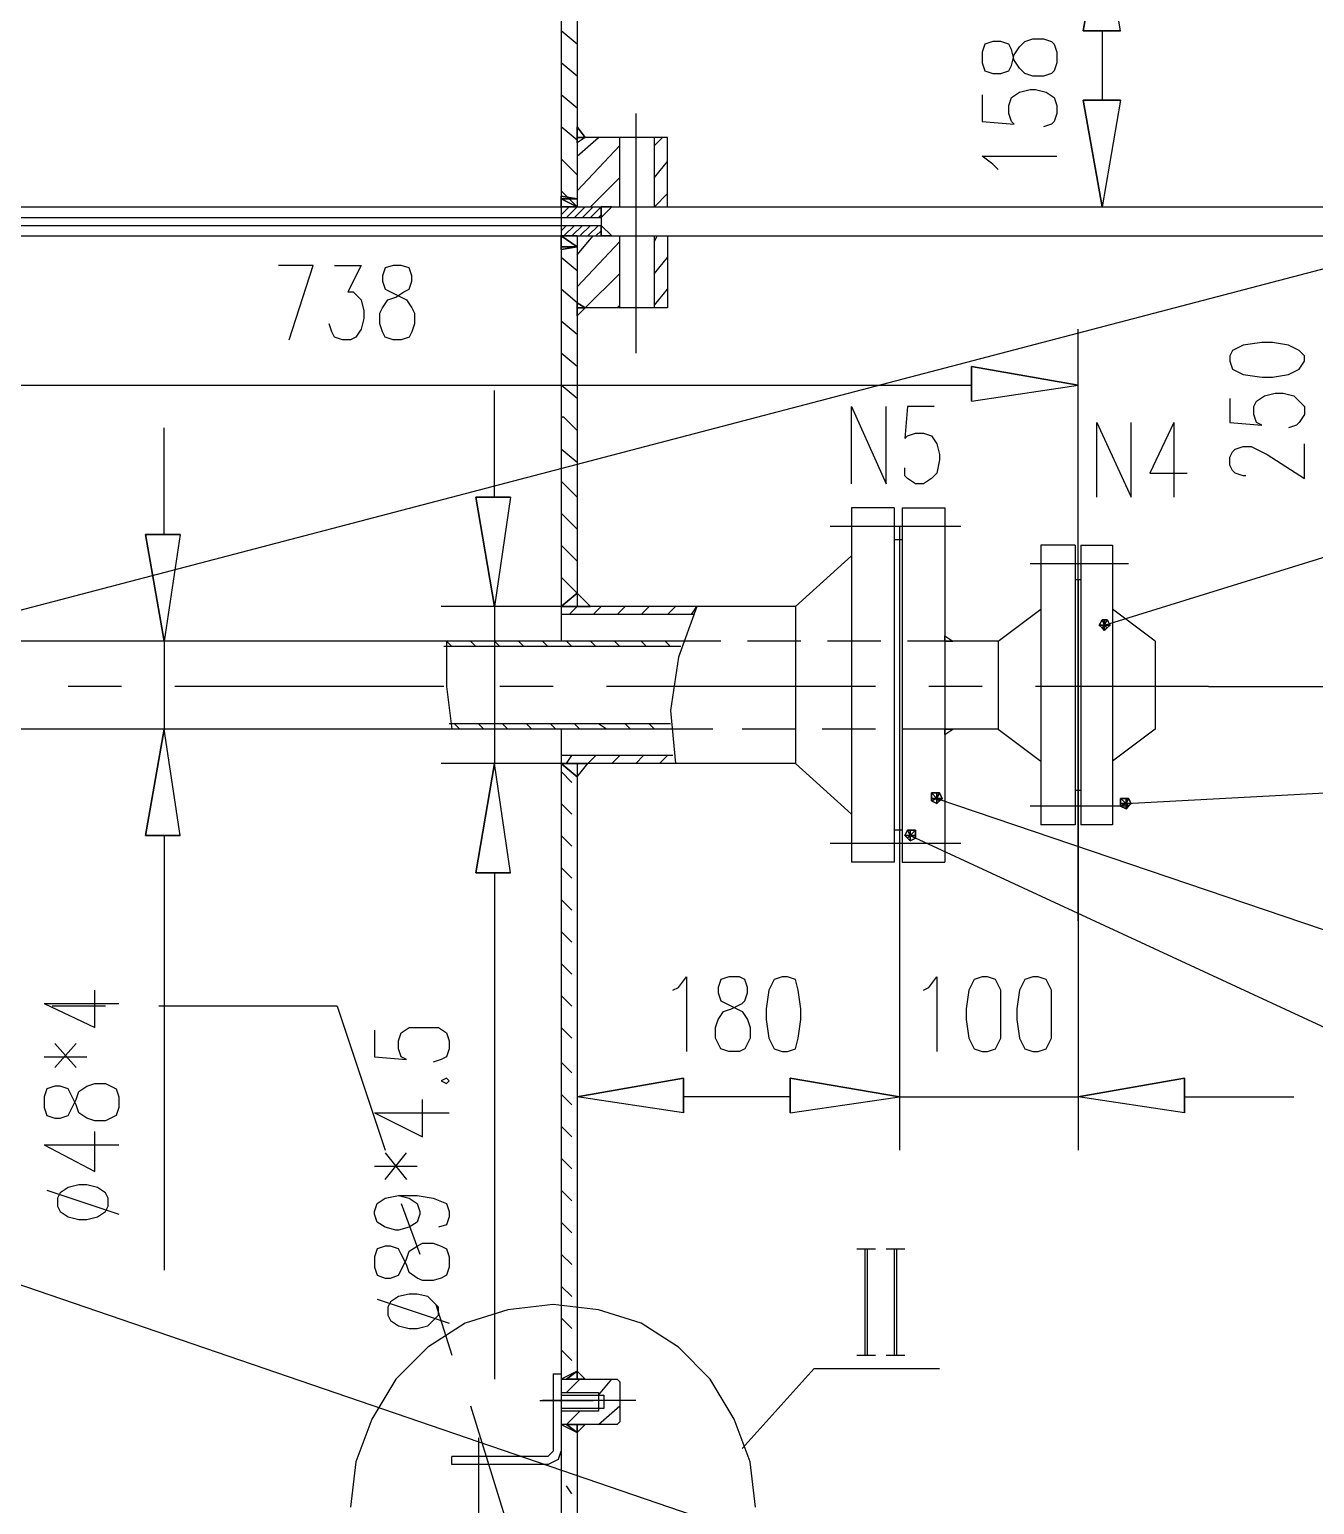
# Model space of a CAD drawing. Extents: x 0.3 to 16.2, y 0.3 to 22.9.
# Drawn here: x 6.045 to 7.653, y 18.29 to 20.135 of the extents above; entities that cross this region are included whole.
import ezdxf

# ---------------------------------------------------------------- set-up
doc = ezdxf.new("R2010")
doc.units = 0
doc.header["$MEASUREMENT"] = 0
doc.linetypes.add('AUSGEZOGEN', pattern=[0])
doc.layers.get('0').update_dxf_attribs({"linetype": 'AUSGEZOGEN'})

msp = doc.modelspace()

# ---------------------------------------------------------------- linework, layer by layer
for points in [[(6.71, 20.3233), (6.71, 19.8767)], [(6.73, 20.3233), (6.73, 19.9133)], [(7.3633, 20.1333), (7.41, 20.1333), (7.3633, 20.1333), (7.41, 20.1333), (7.3867, 20.2667), (7.3633, 20.1333), (7.3867, 20.2667), (7.3633, 20.1333), (7.3633, 20.1333)], [(6.73, 20.1167), (6.71, 20.1333)], [(7.3867, 20.1333), (7.3867, 20.0467)], [(5.7733, 19.34), (5.77, 19.34), (5.77, 19.34), (8.7233, 20.1133), (8.7233, 20.1133), (8.8933, 20.1133)], [(7.2367, 20.0933), (7.24, 20.0833), (7.24, 20.0833), (7.25, 20.08), (7.25, 20.08), (7.26, 20.08), (7.26, 20.08), (7.27, 20.0833), (7.27, 20.0833), (7.2733, 20.09), (7.2733, 20.09), (7.2767, 20.1033), (7.2767, 20.1033), (7.2833, 20.1133), (7.2833, 20.1133), (7.29, 20.12), (7.29, 20.12), (7.3, 20.1233), (7.3, 20.1233), (7.3133, 20.1233), (7.3133, 20.1233), (7.3233, 20.12), (7.3233, 20.12), (7.3267, 20.1167), (7.3267, 20.1167), (7.33, 20.1067), (7.33, 20.1067), (7.33, 20.0933), (7.33, 20.0933), (7.3267, 20.0833), (7.3267, 20.0833), (7.3233, 20.08), (7.3233, 20.08), (7.3133, 20.0767), (7.3133, 20.0767), (7.3, 20.0767), (7.3, 20.0767), (7.29, 20.08), (7.29, 20.08), (7.2833, 20.0867), (7.2833, 20.0867), (7.2767, 20.0967), (7.2767, 20.0967), (7.2733, 20.11), (7.2733, 20.11), (7.27, 20.1167), (7.27, 20.1167), (7.26, 20.12), (7.26, 20.12), (7.25, 20.12), (7.25, 20.12), (7.24, 20.1167), (7.24, 20.1167), (7.2367, 20.1067), (7.2367, 20.1067), (7.2367, 20.0933), (7.2367, 20.0933)], [(6.73, 20.0767), (6.71, 20.0933)], [(7.2367, 20.0533), (7.2367, 20.02), (7.2367, 20.02), (7.2767, 20.0167), (7.2767, 20.0167), (7.2733, 20.02), (7.2733, 20.02), (7.27, 20.03), (7.27, 20.03), (7.27, 20.04), (7.27, 20.04), (7.2733, 20.05), (7.2733, 20.05), (7.2833, 20.0567), (7.2833, 20.0567), (7.2967, 20.06), (7.2967, 20.06), (7.3033, 20.06), (7.3033, 20.06), (7.3167, 20.0567), (7.3167, 20.0567), (7.3267, 20.05), (7.3267, 20.05), (7.33, 20.04), (7.33, 20.04), (7.33, 20.03), (7.33, 20.03), (7.3267, 20.02), (7.3267, 20.02), (7.3233, 20.0167), (7.3233, 20.0167), (7.3133, 20.0133)], [(6.73, 20.0367), (6.71, 20.0533)], [(7.3633, 20.0467), (7.41, 20.0467), (7.3633, 20.0467), (7.41, 20.0467), (7.3867, 19.9133), (7.3633, 20.0467), (7.3867, 19.9133), (7.3633, 20.0467), (7.3633, 20.0467)], [(6.8033, 20.03), (6.8033, 19.73)], [(6.73, 19.9967), (6.71, 20.0133)], [(6.73, 20.0133), (6.73, 20), (6.73, 20.0133), (6.73, 20), (6.74, 20), (6.73, 20.0133), (6.74, 20), (6.73, 20.0133), (6.73, 20.0133)], [(6.73, 20.0133), (6.74, 20), (6.74, 20), (6.73, 19.9933)], [(6.8433, 19.9133), (6.8433, 20), (6.8433, 20), (6.73, 20)], [(6.73, 20), (6.74, 20), (6.73, 20), (6.74, 20), (6.73, 20), (6.73, 20)], [(6.73, 20), (6.74, 20), (6.73, 20), (6.74, 20), (6.73, 20), (6.73, 20)], [(6.73, 20), (6.74, 20), (6.73, 20), (6.74, 20), (6.73, 19.9933), (6.73, 20), (6.73, 19.9933), (6.73, 20), (6.73, 20)], [(6.73, 19.9767), (6.7567, 20)], [(6.7833, 19.9133), (6.7833, 20)], [(6.8267, 19.9133), (6.8267, 20)], [(6.8267, 19.99), (6.8367, 20)], [(6.73, 19.9333), (6.7833, 19.99)], [(6.73, 19.9533), (6.71, 19.9733)], [(6.8267, 19.95), (6.8433, 19.97)], [(7.2567, 19.96), (7.25, 19.9667), (7.25, 19.9667), (7.2367, 19.9767), (7.2367, 19.9767), (7.33, 19.9767)], [(6.7467, 19.9133), (6.7833, 19.95)], [(6.73, 19.9133), (6.71, 19.9333)], [(6.71, 19.9267), (6.71, 19.9233), (6.71, 19.9267), (6.71, 19.9233), (6.73, 19.9233), (6.71, 19.9267), (6.73, 19.9233), (6.71, 19.9267), (6.71, 19.9267)], [(6.71, 19.9267), (6.73, 19.9233)], [(6.8267, 19.9133), (6.8433, 19.93)], [(5.7033, 19.9133), (6.8433, 19.9133)], [(5.7033, 19.9), (6.76, 19.9), (6.76, 19.9), (6.76, 19.9133)], [(6.71, 19.9233), (6.71, 19.9133), (6.71, 19.9233), (6.71, 19.9133), (6.73, 19.9133), (6.71, 19.9233), (6.73, 19.9133), (6.71, 19.9233), (6.71, 19.9233)], [(6.71, 19.9233), (6.73, 19.9233), (6.71, 19.9233), (6.73, 19.9233), (6.73, 19.9133), (6.71, 19.9233), (6.73, 19.9133), (6.71, 19.9233), (6.71, 19.9233)], [(6.71, 19.9033), (6.72, 19.9133)], [(6.71, 19.9133), (6.73, 19.9133), (6.71, 19.9133), (6.73, 19.9133), (6.71, 19.9133), (6.71, 19.9133)], [(6.7167, 19.9), (6.73, 19.9133)], [(6.7267, 19.9), (6.74, 19.9133)], [(6.7367, 19.9), (6.75, 19.9133)], [(6.7467, 19.9), (6.76, 19.9133)], [(6.76, 19.9133), (6.7733, 19.9133), (6.76, 19.9133), (6.7733, 19.9133), (6.76, 19.9133), (6.76, 19.9133)], [(6.76, 19.9133), (6.7733, 19.9133), (6.76, 19.9133), (6.7733, 19.9133), (6.76, 19.9), (6.76, 19.9133), (6.76, 19.9), (6.76, 19.9133), (6.76, 19.9133)], [(6.76, 19.9), (6.7733, 19.9133)], [(6.76, 19.9), (6.76, 19.9133)], [(6.8433, 19.9133), (7.7633, 19.9133)], [(6.8433, 19.9133), (7.4533, 19.9133)], [(5.7033, 19.89), (6.76, 19.89)], [(6.71, 19.8833), (6.7167, 19.89)], [(6.7133, 19.8767), (6.7267, 19.89)], [(6.7233, 19.8767), (6.7367, 19.89)], [(6.7333, 19.8767), (6.7467, 19.89)], [(6.7433, 19.8767), (6.7567, 19.89)], [(6.7567, 19.9), (6.76, 19.9033)], [(6.76, 19.9), (6.76, 19.89)], [(6.76, 19.89), (6.76, 19.8767)], [(6.76, 19.89), (6.76, 19.8767), (6.76, 19.89), (6.76, 19.8767), (6.7733, 19.8767), (6.76, 19.89), (6.7733, 19.8767), (6.76, 19.89), (6.76, 19.89)], [(6.76, 19.89), (6.76, 19.8767)], [(6.76, 19.89), (6.7733, 19.8767)], [(6.76, 19.89), (6.76, 19.8767)], [(4.56, 19.8767), (6.8433, 19.8767)], [(6.71, 19.8767), (6.71, 19.37)], [(6.71, 19.8767), (6.73, 19.8767), (6.71, 19.8767), (6.73, 19.8767), (6.71, 19.8767), (6.71, 19.8767)], [(6.71, 19.8767), (6.71, 19.8633), (6.71, 19.8767), (6.71, 19.8633), (6.73, 19.8633), (6.71, 19.8767), (6.73, 19.8633), (6.71, 19.8767), (6.71, 19.8767)], [(6.71, 19.8767), (6.73, 19.8767), (6.71, 19.8767), (6.73, 19.8767), (6.73, 19.8633), (6.71, 19.8767), (6.73, 19.8633), (6.71, 19.8767), (6.71, 19.8767)], [(6.73, 19.8767), (6.73, 19.4133)], [(6.73, 19.8533), (6.75, 19.8767)], [(6.7533, 19.8767), (6.76, 19.8833)], [(6.76, 19.8767), (6.7733, 19.8767), (6.76, 19.8767), (6.7733, 19.8767), (6.76, 19.8767), (6.76, 19.8767)], [(6.7833, 19.7867), (6.7833, 19.8767)], [(6.8267, 19.7867), (6.8267, 19.8767)], [(6.8267, 19.87), (6.83, 19.8767)], [(6.8433, 19.8767), (6.8433, 19.7867)], [(6.8433, 19.8767), (7.7633, 19.8767)], [(6.71, 19.8633), (6.73, 19.8633), (6.71, 19.8633), (6.73, 19.8633), (6.71, 19.86), (6.71, 19.8633), (6.71, 19.86), (6.71, 19.8633), (6.71, 19.8633)], [(6.71, 19.86), (6.73, 19.8633)], [(6.73, 19.8133), (6.7833, 19.87)], [(6.37, 19.7467), (6.4, 19.84), (6.4, 19.84), (6.3567, 19.84)], [(6.4267, 19.84), (6.46, 19.84), (6.46, 19.84), (6.4433, 19.8067), (6.4433, 19.8067), (6.45, 19.8067), (6.45, 19.8067), (6.4567, 19.8), (6.4567, 19.8), (6.46, 19.7967), (6.46, 19.7967), (6.4633, 19.7833), (6.4633, 19.7833), (6.4633, 19.7733), (6.4633, 19.7733), (6.46, 19.76), (6.46, 19.76), (6.4533, 19.75), (6.4533, 19.75), (6.4467, 19.7467), (6.4467, 19.7467), (6.4367, 19.7467), (6.4367, 19.7467), (6.4267, 19.75), (6.4267, 19.75), (6.4233, 19.7567), (6.4233, 19.7567), (6.42, 19.7667)], [(6.5, 19.84), (6.49, 19.8367), (6.49, 19.8367), (6.4867, 19.8267), (6.4867, 19.8267), (6.4867, 19.82), (6.4867, 19.82), (6.49, 19.81), (6.49, 19.81), (6.4967, 19.8067), (6.4967, 19.8067), (6.51, 19.8), (6.51, 19.8), (6.5167, 19.7967), (6.5167, 19.7967), (6.5233, 19.7867), (6.5233, 19.7867), (6.5267, 19.78), (6.5267, 19.78), (6.5267, 19.7667), (6.5267, 19.7667), (6.5233, 19.7567), (6.5233, 19.7567), (6.52, 19.75), (6.52, 19.75), (6.51, 19.7467), (6.51, 19.7467), (6.5, 19.7467), (6.5, 19.7467), (6.49, 19.75), (6.49, 19.75), (6.4867, 19.7567), (6.4867, 19.7567), (6.4833, 19.7667), (6.4833, 19.7667), (6.4833, 19.78), (6.4833, 19.78), (6.4867, 19.7867), (6.4867, 19.7867), (6.4933, 19.7967), (6.4933, 19.7967), (6.5033, 19.8), (6.5033, 19.8), (6.5133, 19.8067), (6.5133, 19.8067), (6.52, 19.81), (6.52, 19.81), (6.5233, 19.82), (6.5233, 19.82), (6.5233, 19.8267), (6.5233, 19.8267), (6.52, 19.8367), (6.52, 19.8367), (6.51, 19.84), (6.51, 19.84), (6.5, 19.84), (6.5, 19.84)], [(6.73, 19.8333), (6.71, 19.85)], [(6.8267, 19.83), (6.8433, 19.85)], [(6.74, 19.7867), (6.7833, 19.83)], [(6.73, 19.7933), (6.71, 19.81)], [(6.8267, 19.79), (6.8433, 19.81)], [(7.3933, 19.39), (7.39, 19.39), (7.39, 19.39), (8.7233, 19.8033), (8.7233, 19.8033), (8.8933, 19.8033)], [(6.73, 19.7933), (6.73, 19.7867), (6.73, 19.7933), (6.73, 19.7867), (6.74, 19.7867), (6.73, 19.7933), (6.74, 19.7867), (6.73, 19.7933), (6.73, 19.7933)], [(6.73, 19.7933), (6.74, 19.7867), (6.74, 19.7867), (6.73, 19.7767)], [(6.8433, 19.7867), (6.73, 19.7867)], [(6.73, 19.7867), (6.74, 19.7867), (6.73, 19.7867), (6.74, 19.7867), (6.73, 19.7867), (6.73, 19.7867)], [(6.73, 19.7867), (6.74, 19.7867), (6.73, 19.7867), (6.74, 19.7867), (6.73, 19.7867), (6.73, 19.7867)], [(6.73, 19.7867), (6.74, 19.7867), (6.73, 19.7867), (6.74, 19.7867), (6.73, 19.7767), (6.73, 19.7867), (6.73, 19.7767), (6.73, 19.7867), (6.73, 19.7867)], [(6.78, 19.7867), (6.7833, 19.79)], [(6.73, 19.7533), (6.71, 19.77)], [(7.3567, 19.02), (7.3567, 19.76)], [(7.5467, 19.72), (7.55, 19.71), (7.55, 19.71), (7.5633, 19.7033), (7.5633, 19.7033), (7.5867, 19.7), (7.5867, 19.7), (7.6, 19.7), (7.6, 19.7), (7.62, 19.7033), (7.62, 19.7033), (7.6333, 19.71), (7.6333, 19.71), (7.64, 19.72), (7.64, 19.72), (7.64, 19.7267), (7.64, 19.7267), (7.6333, 19.7333), (7.6333, 19.7333), (7.62, 19.74), (7.62, 19.74), (7.6, 19.7433), (7.6, 19.7433), (7.5867, 19.7433), (7.5867, 19.7433), (7.5633, 19.74), (7.5633, 19.74), (7.55, 19.7333), (7.55, 19.7333), (7.5467, 19.7267), (7.5467, 19.7267), (7.5467, 19.72), (7.5467, 19.72)], [(6.73, 19.7133), (6.71, 19.73)], [(7.2233, 19.7133), (7.2233, 19.67), (7.2233, 19.7133), (7.2233, 19.67), (7.3567, 19.69), (7.2233, 19.7133), (7.3567, 19.69), (7.2233, 19.7133), (7.2233, 19.7133)], [(5.8367, 19.69), (7.2233, 19.69)], [(6.73, 19.6733), (6.71, 19.69)], [(6.6267, 19.55), (6.6267, 19.6833)], [(7.5467, 19.6733), (7.5467, 19.6433), (7.5467, 19.6433), (7.5867, 19.64), (7.5867, 19.64), (7.58, 19.6433), (7.58, 19.6433), (7.5767, 19.6533), (7.5767, 19.6533), (7.5767, 19.6633), (7.5767, 19.6633), (7.58, 19.67), (7.58, 19.67), (7.59, 19.6767), (7.59, 19.6767), (7.6033, 19.68), (7.6033, 19.68), (7.6133, 19.68), (7.6133, 19.68), (7.6267, 19.6767), (7.6267, 19.6767), (7.6333, 19.67), (7.6333, 19.67), (7.64, 19.6633), (7.64, 19.6633), (7.64, 19.6533), (7.64, 19.6533), (7.6333, 19.6433), (7.6333, 19.6433), (7.63, 19.64), (7.63, 19.64), (7.62, 19.6367)], [(6.73, 19.6333), (6.7133, 19.65), (6.7133, 19.65), (6.71, 19.65)], [(7.0733, 19.5667), (7.0733, 19.6633), (7.0733, 19.6633), (7.1167, 19.5667), (7.1167, 19.5667), (7.1167, 19.6633)], [(7.1767, 19.6633), (7.1433, 19.6633), (7.1433, 19.6633), (7.14, 19.6233), (7.14, 19.6233), (7.1433, 19.6267), (7.1433, 19.6267), (7.1533, 19.63), (7.1533, 19.63), (7.1633, 19.63), (7.1633, 19.63), (7.1733, 19.6267), (7.1733, 19.6267), (7.18, 19.6167), (7.18, 19.6167), (7.1833, 19.6033), (7.1833, 19.6033), (7.1833, 19.5967), (7.1833, 19.5967), (7.18, 19.58), (7.18, 19.58), (7.1733, 19.5733), (7.1733, 19.5733), (7.1633, 19.5667), (7.1633, 19.5667), (7.1533, 19.5667), (7.1533, 19.5667), (7.1433, 19.5733), (7.1433, 19.5733), (7.14, 19.5767), (7.14, 19.5767), (7.14, 19.5867)], [(6.2133, 19.5033), (6.2133, 19.6367)], [(7.38, 19.55), (7.38, 19.6433), (7.38, 19.6433), (7.4233, 19.55), (7.4233, 19.55), (7.4233, 19.6433)], [(7.4767, 19.6433), (7.4467, 19.58), (7.4467, 19.58), (7.4933, 19.58)], [(7.4767, 19.6433), (7.4767, 19.55)], [(7.5667, 19.5767), (7.5633, 19.5767), (7.5633, 19.5767), (7.5533, 19.58), (7.5533, 19.58), (7.55, 19.5833), (7.55, 19.5833), (7.5467, 19.59), (7.5467, 19.59), (7.5467, 19.6), (7.5467, 19.6), (7.55, 19.6067), (7.55, 19.6067), (7.5533, 19.61), (7.5533, 19.61), (7.5633, 19.6133), (7.5633, 19.6133), (7.5733, 19.6133), (7.5733, 19.6133), (7.58, 19.61), (7.58, 19.61), (7.5933, 19.6033), (7.5933, 19.6033), (7.64, 19.5733), (7.64, 19.5733), (7.64, 19.6167)], [(6.73, 19.5933), (6.71, 19.61)], [(6.73, 19.55), (6.71, 19.57)], [(6.6033, 19.55), (6.6467, 19.55), (6.6033, 19.55), (6.6467, 19.55), (6.6267, 19.4133), (6.6033, 19.55), (6.6267, 19.4133), (6.6033, 19.55), (6.6033, 19.55)], [(6.73, 19.51), (6.71, 19.53)], [(7.0733, 19.5367), (7.0733, 19.0933)], [(7.1267, 19.5367), (7.0733, 19.5367)], [(7.1267, 19.5367), (7.1267, 19.0933)], [(7.1367, 19.5367), (7.1367, 19.0933)], [(7.1367, 19.5367), (7.19, 19.5367)], [(7.19, 19.5367), (7.19, 19.0933)], [(6.19, 19.5033), (6.2333, 19.5033), (6.19, 19.5033), (6.2333, 19.5033), (6.2133, 19.37), (6.19, 19.5033), (6.2133, 19.37), (6.19, 19.5033), (6.19, 19.5033)], [(7.21, 19.5133), (7.0467, 19.5133)], [(7.1333, 19.5133), (7.1333, 18.7333)], [(6.73, 19.47), (6.71, 19.49)], [(7.1367, 19.4967), (7.1267, 19.4967)], [(7.1333, 19.4967), (7.1333, 19.1333)], [(7.31, 19.49), (7.31, 19.14)], [(7.3533, 19.49), (7.31, 19.49)], [(7.3533, 19.49), (7.3533, 19.14)], [(7.36, 19.49), (7.4, 19.49)], [(7.36, 19.49), (7.36, 19.14)], [(7.4, 19.49), (7.4, 19.14)], [(7.0033, 19.4133), (7.0733, 19.4767)], [(7.42, 19.4667), (7.2967, 19.4667)], [(6.73, 19.43), (6.71, 19.45)], [(7.36, 19.4467), (7.3533, 19.4467)], [(7.3567, 19.4467), (7.3567, 19.1833)], [(7.3567, 19.4467), (7.3567, 18.7333)], [(6.71, 19.4133), (6.73, 19.43), (6.71, 19.4133), (6.73, 19.43), (6.7467, 19.4133), (6.71, 19.4133), (6.7467, 19.4133), (6.71, 19.4133), (6.71, 19.4133)], [(6.8333, 19.4133), (6.56, 19.4133)], [(6.6267, 19.4133), (6.6267, 19.2167)], [(7.0033, 19.4133), (6.71, 19.4133)], [(6.72, 19.4033), (6.73, 19.4133)], [(6.75, 19.4033), (6.76, 19.4133)], [(6.78, 19.4033), (6.79, 19.4133)], [(6.81, 19.4033), (6.82, 19.4133)], [(6.8433, 19.4033), (6.8533, 19.4133)], [(6.88, 19.4133), (6.8567, 19.35), (6.8567, 19.35), (6.8467, 19.2833), (6.8467, 19.2833), (6.8533, 19.2167)], [(6.8733, 19.4033), (6.88, 19.4133)], [(7.0033, 19.4133), (7.0033, 19.2167)], [(7.2567, 19.37), (7.31, 19.41)], [(7.4533, 19.37), (7.4, 19.41)], [(6.8767, 19.4033), (6.71, 19.4033)], [(7.3867, 19.3967), (7.3833, 19.39), (7.3867, 19.3967), (7.3833, 19.39), (7.39, 19.39), (7.3867, 19.3967), (7.39, 19.39), (7.3867, 19.3967), (7.3867, 19.3967)], [(7.39, 19.3967), (7.3867, 19.3967), (7.39, 19.3967), (7.3867, 19.3967), (7.39, 19.39), (7.39, 19.3967), (7.39, 19.39), (7.39, 19.3967), (7.39, 19.3967)], [(7.3967, 19.39), (7.3933, 19.3967), (7.3967, 19.39), (7.3933, 19.3967), (7.39, 19.39), (7.3967, 19.39), (7.39, 19.39), (7.3967, 19.39), (7.3967, 19.39)], [(7.3933, 19.3967), (7.39, 19.3967), (7.3933, 19.3967), (7.39, 19.3967), (7.39, 19.39), (7.3933, 19.3967), (7.39, 19.39), (7.3933, 19.3967), (7.3933, 19.3967)], [(7.19, 19.37), (7.19, 19.3767), (7.19, 19.37), (7.19, 19.3767), (7.2, 19.37), (7.19, 19.37), (7.2, 19.37), (7.19, 19.37), (7.19, 19.37)], [(7.3833, 19.39), (7.3867, 19.3867), (7.3833, 19.39), (7.3867, 19.3867), (7.39, 19.39), (7.3833, 19.39), (7.39, 19.39), (7.3833, 19.39), (7.3833, 19.39)], [(7.3867, 19.3867), (7.39, 19.3833), (7.3867, 19.3867), (7.39, 19.3833), (7.39, 19.39), (7.3867, 19.3867), (7.39, 19.39), (7.3867, 19.3867), (7.3867, 19.3867)], [(7.39, 19.39), (7.3933, 19.39)], [(7.39, 19.3833), (7.3933, 19.3867), (7.39, 19.3833), (7.3933, 19.3867), (7.39, 19.39), (7.39, 19.3833), (7.39, 19.39), (7.39, 19.3833), (7.39, 19.3833)], [(7.3933, 19.3867), (7.3967, 19.39), (7.3933, 19.3867), (7.3967, 19.39), (7.39, 19.39), (7.3933, 19.3867), (7.39, 19.39), (7.3933, 19.3867), (7.3933, 19.3867)], [(6.8633, 19.37), (5.81, 19.37)], [(6.2533, 19.37), (6.1467, 19.37)], [(6.2133, 19.37), (6.2133, 19.26)], [(6.86, 19.3633), (6.5633, 19.3633)], [(6.5667, 19.37), (6.5667, 19.3133), (6.5667, 19.3133), (6.5733, 19.26)], [(6.5733, 19.3633), (6.5667, 19.37)], [(6.6033, 19.3633), (6.5967, 19.37)], [(6.6333, 19.3633), (6.6267, 19.37)], [(6.6633, 19.3633), (6.6567, 19.37)], [(6.6933, 19.3633), (6.6867, 19.37)], [(6.7233, 19.3633), (6.7167, 19.37)], [(6.7533, 19.3633), (6.7467, 19.37)], [(6.7833, 19.3633), (6.7767, 19.37)], [(6.8167, 19.3633), (6.81, 19.37)], [(6.8467, 19.3633), (6.84, 19.37)], [(6.91, 19.37), (6.8633, 19.37)], [(7.01, 19.37), (6.9433, 19.37)], [(7.11, 19.37), (7.0433, 19.37)], [(7.19, 19.37), (7.1433, 19.37)], [(7.2567, 19.37), (7.19, 19.37)], [(7.2567, 19.37), (7.2567, 19.26)], [(7.4533, 19.37), (7.4533, 19.26)], [(6.16, 19.3133), (6.0933, 19.3133)], [(6.5633, 19.3133), (6.2267, 19.3133)], [(6.7, 19.3133), (6.6333, 19.3133)], [(7.1033, 19.3133), (6.7667, 19.3133)], [(7.2367, 19.3133), (7.17, 19.3133)], [(7.52, 19.3133), (7.3033, 19.3133)], [(7.52, 19.3133), (7.7633, 19.3133)], [(6.8467, 19.2667), (6.57, 19.2667)], [(6.5833, 19.26), (6.5767, 19.2667)], [(6.6133, 19.26), (6.6067, 19.2667)], [(6.6433, 19.26), (6.6367, 19.2667)], [(6.6733, 19.26), (6.6667, 19.2667)], [(6.7033, 19.26), (6.6967, 19.2667)], [(6.7333, 19.26), (6.7267, 19.2667)], [(6.7667, 19.26), (6.7567, 19.2667)], [(6.7967, 19.26), (6.79, 19.2667)], [(6.8267, 19.26), (6.82, 19.2667)], [(6.8467, 19.26), (5.81, 19.26)], [(6.2533, 19.26), (6.1467, 19.26)], [(6.19, 19.1267), (6.2333, 19.1267), (6.19, 19.1267), (6.2333, 19.1267), (6.2133, 19.26), (6.19, 19.1267), (6.2133, 19.26), (6.19, 19.1267), (6.19, 19.1267)], [(6.71, 19.26), (6.71, 13.4)], [(6.9, 19.26), (6.8467, 19.26)], [(7.0033, 19.26), (6.9367, 19.26)], [(7.1033, 19.26), (7.0367, 19.26)], [(7.19, 19.26), (7.1367, 19.26)], [(7.19, 19.26), (7.19, 19.2533), (7.19, 19.26), (7.19, 19.2533), (7.2, 19.26), (7.19, 19.26), (7.2, 19.26), (7.19, 19.26), (7.19, 19.26)], [(7.2567, 19.26), (7.19, 19.26)], [(7.2567, 19.26), (7.31, 19.22)], [(7.4533, 19.26), (7.4, 19.22)], [(6.85, 19.2267), (6.71, 19.2267)], [(6.7167, 19.2167), (6.7233, 19.2267)], [(6.7433, 19.2167), (6.7533, 19.2267)], [(6.7733, 19.2167), (6.7833, 19.2267)], [(6.8033, 19.2167), (6.8133, 19.2267)], [(6.8333, 19.2167), (6.8433, 19.2267)], [(7.42, 19.1667), (7.4167, 19.1667), (7.4167, 19.1667), (8.7233, 19.2367), (8.7233, 19.2367), (8.8933, 19.2367)], [(6.8433, 19.2167), (6.56, 19.2167)], [(6.6033, 19.08), (6.6467, 19.08), (6.6033, 19.08), (6.6467, 19.08), (6.6267, 19.2167), (6.6033, 19.08), (6.6267, 19.2167), (6.6033, 19.08), (6.6033, 19.08)], [(7.0033, 19.2167), (6.71, 19.2167)], [(6.71, 19.2167), (6.73, 19.2), (6.71, 19.2167), (6.73, 19.2), (6.7433, 19.2167), (6.71, 19.2167), (6.7433, 19.2167), (6.71, 19.2167), (6.71, 19.2167)], [(6.7233, 19.1933), (6.71, 19.2067)], [(6.73, 19.2167), (6.73, 18.4467)], [(7.0033, 19.2167), (7.0733, 19.1533)], [(6.73, 19.2), (6.73, 18.7333)], [(7.1333, 19.2), (7.1333, 18.7333)], [(7.18, 19.18), (7.1733, 19.18), (7.18, 19.18), (7.1733, 19.18), (7.18, 19.1733), (7.18, 19.18), (7.18, 19.1733), (7.18, 19.18), (7.18, 19.18)], [(7.1733, 19.18), (7.1733, 19.1733), (7.1733, 19.18), (7.1733, 19.1733), (7.18, 19.1733), (7.1733, 19.18), (7.18, 19.1733), (7.1733, 19.18), (7.1733, 19.18)], [(7.1733, 19.1733), (7.1733, 19.17), (7.1733, 19.1733), (7.1733, 19.17), (7.18, 19.1733), (7.1733, 19.1733), (7.18, 19.1733), (7.1733, 19.1733), (7.1733, 19.1733)], [(7.1733, 19.17), (7.18, 19.1667), (7.1733, 19.17), (7.18, 19.1667), (7.18, 19.1733), (7.1733, 19.17), (7.18, 19.1733), (7.1733, 19.17), (7.1733, 19.17)], [(7.1867, 19.1733), (7.1833, 19.18), (7.1867, 19.1733), (7.1833, 19.18), (7.18, 19.1733), (7.1867, 19.1733), (7.18, 19.1733), (7.1867, 19.1733), (7.1867, 19.1733)], [(7.1833, 19.18), (7.18, 19.18), (7.1833, 19.18), (7.18, 19.18), (7.18, 19.1733), (7.1833, 19.18), (7.18, 19.1733), (7.1833, 19.18), (7.1833, 19.18)], [(7.18, 19.1733), (7.1833, 19.1733)], [(7.18, 19.1667), (7.1833, 19.17), (7.18, 19.1667), (7.1833, 19.17), (7.18, 19.1733), (7.18, 19.1667), (7.18, 19.1733), (7.18, 19.1667), (7.18, 19.1667)], [(7.1833, 19.17), (7.1867, 19.1733), (7.1833, 19.17), (7.1867, 19.1733), (7.18, 19.1733), (7.1833, 19.17), (7.18, 19.1733), (7.1833, 19.17), (7.1833, 19.17)], [(7.1833, 19.1733), (7.18, 19.1733), (7.18, 19.1733), (8.7233, 18.65), (8.7233, 18.65), (8.8933, 18.65)], [(7.36, 19.1833), (7.3533, 19.1833)], [(7.4167, 19.1733), (7.41, 19.1733), (7.4167, 19.1733), (7.41, 19.1733), (7.4167, 19.1667), (7.4167, 19.1733), (7.4167, 19.1667), (7.4167, 19.1733), (7.4167, 19.1733)], [(7.41, 19.1733), (7.41, 19.1667), (7.41, 19.1733), (7.41, 19.1667), (7.4167, 19.1667), (7.41, 19.1733), (7.4167, 19.1667), (7.41, 19.1733), (7.41, 19.1733)], [(7.4233, 19.1667), (7.42, 19.1733), (7.4233, 19.1667), (7.42, 19.1733), (7.4167, 19.1667), (7.4233, 19.1667), (7.4167, 19.1667), (7.4233, 19.1667), (7.4233, 19.1667)], [(7.42, 19.1733), (7.4167, 19.1733), (7.42, 19.1733), (7.4167, 19.1733), (7.4167, 19.1667), (7.42, 19.1733), (7.4167, 19.1667), (7.42, 19.1733), (7.42, 19.1733)], [(6.7233, 19.1533), (6.71, 19.1667)], [(7.42, 19.1633), (7.2967, 19.1633)], [(7.41, 19.1667), (7.41, 19.1633), (7.41, 19.1667), (7.41, 19.1633), (7.4167, 19.1667), (7.41, 19.1667), (7.4167, 19.1667), (7.41, 19.1667), (7.41, 19.1667)], [(7.41, 19.1633), (7.4167, 19.16), (7.41, 19.1633), (7.4167, 19.16), (7.4167, 19.1667), (7.41, 19.1633), (7.4167, 19.1667), (7.41, 19.1633), (7.41, 19.1633)], [(7.4167, 19.1667), (7.42, 19.1667)], [(7.4167, 19.16), (7.42, 19.1633), (7.4167, 19.16), (7.42, 19.1633), (7.4167, 19.1667), (7.4167, 19.16), (7.4167, 19.1667), (7.4167, 19.16), (7.4167, 19.16)], [(7.42, 19.1633), (7.4233, 19.1667), (7.42, 19.1633), (7.4233, 19.1667), (7.4167, 19.1667), (7.42, 19.1633), (7.4167, 19.1667), (7.42, 19.1633), (7.42, 19.1633)], [(7.1367, 19.1333), (7.1267, 19.1333)], [(7.1433, 19.1333), (7.14, 19.1267), (7.1433, 19.1333), (7.14, 19.1267), (7.1467, 19.1267), (7.1433, 19.1333), (7.1467, 19.1267), (7.1433, 19.1333), (7.1433, 19.1333)], [(7.1467, 19.1333), (7.1433, 19.1333), (7.1467, 19.1333), (7.1433, 19.1333), (7.1467, 19.1267), (7.1467, 19.1333), (7.1467, 19.1267), (7.1467, 19.1333), (7.1467, 19.1333)], [(7.1533, 19.1267), (7.1533, 19.1333), (7.1533, 19.1267), (7.1533, 19.1333), (7.1467, 19.1267), (7.1533, 19.1267), (7.1467, 19.1267), (7.1533, 19.1267), (7.1533, 19.1267)], [(7.1533, 19.1333), (7.1467, 19.1333), (7.1533, 19.1333), (7.1467, 19.1333), (7.1467, 19.1267), (7.1533, 19.1333), (7.1467, 19.1267), (7.1533, 19.1333), (7.1533, 19.1333)], [(7.3533, 19.14), (7.31, 19.14)], [(7.4, 19.14), (7.36, 19.14)], [(6.2133, 19.1267), (6.2133, 18.5833)], [(6.7233, 19.1133), (6.71, 19.1267)], [(7.21, 19.1167), (7.0467, 19.1167)], [(7.14, 19.1267), (7.1433, 19.1233), (7.14, 19.1267), (7.1433, 19.1233), (7.1467, 19.1267), (7.14, 19.1267), (7.1467, 19.1267), (7.14, 19.1267), (7.14, 19.1267)], [(7.1433, 19.1233), (7.1467, 19.12), (7.1433, 19.1233), (7.1467, 19.12), (7.1467, 19.1267), (7.1433, 19.1233), (7.1467, 19.1267), (7.1433, 19.1233), (7.1433, 19.1233)], [(7.1467, 19.1267), (7.15, 19.1267)], [(7.1467, 19.12), (7.1533, 19.1233), (7.1467, 19.12), (7.1533, 19.1233), (7.1467, 19.1267), (7.1467, 19.12), (7.1467, 19.1267), (7.1467, 19.12), (7.1467, 19.12)], [(7.1533, 19.1233), (7.1533, 19.1267), (7.1533, 19.1233), (7.1533, 19.1267), (7.1467, 19.1267), (7.1533, 19.1233), (7.1467, 19.1267), (7.1533, 19.1233), (7.1533, 19.1233)], [(7.15, 19.1267), (7.1467, 19.1267), (7.1467, 19.1267), (8.7233, 18.3967), (8.7233, 18.3967), (8.8933, 18.3967)], [(6.6267, 19.08), (6.6267, 18.4467)], [(6.7233, 19.0733), (6.71, 19.0867)], [(7.1267, 19.0933), (7.0733, 19.0933)], [(7.1367, 19.0933), (7.19, 19.0933)], [(6.7233, 19.0333), (6.71, 19.0467)], [(6.7233, 18.9933), (6.71, 19.0067)], [(6.7233, 18.9533), (6.71, 18.9667)], [(6.85, 18.9333), (6.8567, 18.9367), (6.8567, 18.9367), (6.8667, 18.95), (6.8667, 18.95), (6.8667, 18.8567)], [(6.92, 18.95), (6.91, 18.9467), (6.91, 18.9467), (6.9067, 18.9367), (6.9067, 18.9367), (6.9067, 18.93), (6.9067, 18.93), (6.91, 18.92), (6.91, 18.92), (6.9167, 18.9167), (6.9167, 18.9167), (6.93, 18.91), (6.93, 18.91), (6.9367, 18.9067), (6.9367, 18.9067), (6.9433, 18.8967), (6.9433, 18.8967), (6.9467, 18.8867), (6.9467, 18.8867), (6.9467, 18.8733), (6.9467, 18.8733), (6.9433, 18.8667), (6.9433, 18.8667), (6.94, 18.86), (6.94, 18.86), (6.9333, 18.8567), (6.9333, 18.8567), (6.92, 18.8567), (6.92, 18.8567), (6.91, 18.86), (6.91, 18.86), (6.9067, 18.8667), (6.9067, 18.8667), (6.9033, 18.8733), (6.9033, 18.8733), (6.9033, 18.8867), (6.9033, 18.8867), (6.9067, 18.8967), (6.9067, 18.8967), (6.9133, 18.9067), (6.9133, 18.9067), (6.9233, 18.91), (6.9233, 18.91), (6.9367, 18.9167), (6.9367, 18.9167), (6.94, 18.92), (6.94, 18.92), (6.9433, 18.93), (6.9433, 18.93), (6.9433, 18.9367), (6.9433, 18.9367), (6.94, 18.9467), (6.94, 18.9467), (6.9333, 18.95), (6.9333, 18.95), (6.92, 18.95), (6.92, 18.95)], [(6.9867, 18.95), (6.9767, 18.9467), (6.9767, 18.9467), (6.97, 18.9333), (6.97, 18.9333), (6.9667, 18.91), (6.9667, 18.91), (6.9667, 18.8967), (6.9667, 18.8967), (6.97, 18.8733), (6.97, 18.8733), (6.9767, 18.86), (6.9767, 18.86), (6.9867, 18.8567), (6.9867, 18.8567), (6.9933, 18.8567), (6.9933, 18.8567), (7.0033, 18.86), (7.0033, 18.86), (7.0067, 18.8733), (7.0067, 18.8733), (7.01, 18.8967), (7.01, 18.8967), (7.01, 18.91), (7.01, 18.91), (7.0067, 18.9333), (7.0067, 18.9333), (7.0033, 18.9467), (7.0033, 18.9467), (6.9933, 18.95), (6.9933, 18.95), (6.9867, 18.95), (6.9867, 18.95)], [(7.1633, 18.9333), (7.17, 18.9367), (7.17, 18.9367), (7.18, 18.95), (7.18, 18.95), (7.18, 18.8567)], [(7.2367, 18.95), (7.2267, 18.9467), (7.2267, 18.9467), (7.22, 18.9333), (7.22, 18.9333), (7.2167, 18.91), (7.2167, 18.91), (7.2167, 18.8967), (7.2167, 18.8967), (7.22, 18.8733), (7.22, 18.8733), (7.2267, 18.86), (7.2267, 18.86), (7.2367, 18.8567), (7.2367, 18.8567), (7.2433, 18.8567), (7.2433, 18.8567), (7.2533, 18.86), (7.2533, 18.86), (7.26, 18.8733), (7.26, 18.8733), (7.26, 18.9333), (7.26, 18.9333), (7.2533, 18.9467), (7.2533, 18.9467), (7.2433, 18.95), (7.2433, 18.95), (7.2367, 18.95), (7.2367, 18.95)], [(7.3, 18.95), (7.29, 18.9467), (7.29, 18.9467), (7.2833, 18.9333), (7.2833, 18.9333), (7.28, 18.91), (7.28, 18.91), (7.28, 18.8967), (7.28, 18.8967), (7.2833, 18.8733), (7.2833, 18.8733), (7.29, 18.86), (7.29, 18.86), (7.3, 18.8567), (7.3, 18.8567), (7.3067, 18.8567), (7.3067, 18.8567), (7.3167, 18.86), (7.3167, 18.86), (7.3233, 18.8733), (7.3233, 18.8733), (7.3233, 18.9333), (7.3233, 18.9333), (7.3167, 18.9467), (7.3167, 18.9467), (7.3067, 18.95), (7.3067, 18.95), (7.3, 18.95), (7.3, 18.95)], [(6.0633, 18.9167), (6.1267, 18.8867), (6.1267, 18.8867), (6.1267, 18.9333)], [(6.0633, 18.9167), (6.1567, 18.9167)], [(6.14, 18.9133), (6.0733, 18.9133)], [(6.43, 18.9133), (6.2067, 18.9133)], [(6.43, 18.9133), (6.49, 18.7333)], [(6.7233, 18.9133), (6.71, 18.9267)], [(6.4767, 18.8833), (6.4767, 18.85), (6.4767, 18.85), (6.5167, 18.8467), (6.5167, 18.8467), (6.51, 18.85), (6.51, 18.85), (6.5067, 18.86), (6.5067, 18.86), (6.5067, 18.87), (6.5067, 18.87), (6.51, 18.88), (6.51, 18.88), (6.52, 18.8867), (6.52, 18.8867), (6.5567, 18.8867), (6.5567, 18.8867), (6.5667, 18.88), (6.5667, 18.88), (6.57, 18.87), (6.57, 18.87), (6.57, 18.86), (6.57, 18.86), (6.5667, 18.85), (6.5667, 18.85), (6.56, 18.8467), (6.56, 18.8467), (6.55, 18.8433)], [(6.7233, 18.8733), (6.71, 18.8867)], [(6.0767, 18.8367), (6.1033, 18.8667)], [(6.0767, 18.8667), (6.1033, 18.8367)], [(6.0633, 18.85), (6.1167, 18.85)], [(6.7233, 18.83), (6.71, 18.8433)], [(6.56, 18.82), (6.5667, 18.8167), (6.5667, 18.8167), (6.57, 18.82), (6.57, 18.82), (6.5667, 18.8233), (6.5667, 18.8233), (6.56, 18.82), (6.56, 18.82)], [(6.8633, 18.8233), (6.8633, 18.78), (6.8633, 18.8233), (6.8633, 18.78), (6.73, 18.8), (6.8633, 18.8233), (6.73, 18.8), (6.8633, 18.8233), (6.8633, 18.8233)], [(6.9967, 18.8233), (6.9967, 18.78), (6.9967, 18.8233), (6.9967, 18.78), (7.1333, 18.8), (6.9967, 18.8233), (7.1333, 18.8), (6.9967, 18.8233), (6.9967, 18.8233)], [(6.9967, 18.8233), (6.9967, 18.78), (6.9967, 18.8233), (6.9967, 18.78), (7.1333, 18.8), (6.9967, 18.8233), (7.1333, 18.8), (6.9967, 18.8233), (6.9967, 18.8233)], [(7.49, 18.8233), (7.49, 18.78), (7.49, 18.8233), (7.49, 18.78), (7.3567, 18.8), (7.49, 18.8233), (7.3567, 18.8), (7.49, 18.8233), (7.49, 18.8233)], [(6.0633, 18.7867), (6.0667, 18.7767), (6.0667, 18.7767), (6.0767, 18.7733), (6.0767, 18.7733), (6.0833, 18.7733), (6.0833, 18.7733), (6.0933, 18.7767), (6.0933, 18.7767), (6.0967, 18.7833), (6.0967, 18.7833), (6.1033, 18.7967), (6.1033, 18.7967), (6.1067, 18.8067), (6.1067, 18.8067), (6.1167, 18.8133), (6.1167, 18.8133), (6.1267, 18.8167), (6.1267, 18.8167), (6.14, 18.8167), (6.14, 18.8167), (6.1467, 18.8133), (6.1467, 18.8133), (6.1533, 18.81), (6.1533, 18.81), (6.1567, 18.8), (6.1567, 18.8), (6.1567, 18.7867), (6.1567, 18.7867), (6.1533, 18.7767), (6.1533, 18.7767), (6.1467, 18.7733), (6.1467, 18.7733), (6.14, 18.77), (6.14, 18.77), (6.1267, 18.77), (6.1267, 18.77), (6.1167, 18.7733), (6.1167, 18.7733), (6.1067, 18.78), (6.1067, 18.78), (6.1033, 18.79), (6.1033, 18.79), (6.0967, 18.8033), (6.0967, 18.8033), (6.0933, 18.81), (6.0933, 18.81), (6.0833, 18.8133), (6.0833, 18.8133), (6.0767, 18.8133), (6.0767, 18.8133), (6.0667, 18.81), (6.0667, 18.81), (6.0633, 18.8), (6.0633, 18.8), (6.0633, 18.7867), (6.0633, 18.7867)], [(6.7233, 18.79), (6.71, 18.8033)], [(6.4767, 18.78), (6.5367, 18.75), (6.5367, 18.75), (6.5367, 18.7967)], [(6.9967, 18.8), (6.8633, 18.8)], [(6.9967, 18.8), (6.8633, 18.8)], [(7.1333, 18.8), (7.3567, 18.8)], [(7.49, 18.8), (7.6267, 18.8)], [(6.4767, 18.78), (6.57, 18.78)], [(6.0633, 18.74), (6.1267, 18.7067), (6.1267, 18.7067), (6.1267, 18.7567)], [(6.7233, 18.75), (6.71, 18.7633)], [(6.0633, 18.74), (6.1567, 18.74)], [(6.49, 18.6967), (6.5167, 18.73)], [(6.49, 18.73), (6.5167, 18.6967)], [(6.4767, 18.7133), (6.53, 18.7133)], [(6.7233, 18.71), (6.71, 18.7233)], [(6.08, 18.6633), (6.0833, 18.6567), (6.0833, 18.6567), (6.0933, 18.65), (6.0933, 18.65), (6.1067, 18.6467), (6.1067, 18.6467), (6.1167, 18.6467), (6.1167, 18.6467), (6.13, 18.65), (6.13, 18.65), (6.14, 18.6567), (6.14, 18.6567), (6.1433, 18.6633), (6.1433, 18.6633), (6.1433, 18.6733), (6.1433, 18.6733), (6.14, 18.68), (6.14, 18.68), (6.13, 18.6867), (6.13, 18.6867), (6.1167, 18.69), (6.1167, 18.69), (6.1067, 18.69), (6.1067, 18.69), (6.0933, 18.6867), (6.0933, 18.6867), (6.0833, 18.68), (6.0833, 18.68), (6.08, 18.6733), (6.08, 18.6733), (6.08, 18.6633), (6.08, 18.6633)], [(6.0667, 18.6833), (6.1567, 18.6533)], [(6.5067, 18.6767), (6.52, 18.6733), (6.52, 18.6733), (6.53, 18.6667), (6.53, 18.6667), (6.5333, 18.6567), (6.5333, 18.6567), (6.5333, 18.6533), (6.5333, 18.6533), (6.53, 18.6433), (6.53, 18.6433), (6.52, 18.6367), (6.52, 18.6367), (6.5067, 18.6333), (6.5067, 18.6333), (6.5033, 18.6333), (6.5033, 18.6333), (6.49, 18.6367), (6.49, 18.6367), (6.48, 18.6433), (6.48, 18.6433), (6.4767, 18.6533), (6.4767, 18.6533), (6.4767, 18.6567), (6.4767, 18.6567), (6.48, 18.6667), (6.48, 18.6667), (6.49, 18.6733), (6.49, 18.6733), (6.5067, 18.6767), (6.5067, 18.6767), (6.53, 18.6767), (6.53, 18.6767), (6.55, 18.6733), (6.55, 18.6733), (6.5667, 18.6667), (6.5667, 18.6667), (6.57, 18.6567), (6.57, 18.6567), (6.57, 18.65), (6.57, 18.65), (6.5667, 18.64), (6.5667, 18.64), (6.5567, 18.6367)], [(6.7233, 18.67), (6.71, 18.6833)], [(5.73, 18.67), (5.7267, 18.67), (5.7267, 18.67), (8.7233, 17.6433), (8.7233, 17.6433), (8.8933, 17.6433)], [(6.51, 18.6667), (6.5333, 18.6033)], [(6.7233, 18.63), (6.71, 18.6433)], [(6.4767, 18.5867), (6.48, 18.5767), (6.48, 18.5767), (6.49, 18.5733), (6.49, 18.5733), (6.4967, 18.5733), (6.4967, 18.5733), (6.5067, 18.5767), (6.5067, 18.5767), (6.51, 18.5833), (6.51, 18.5833), (6.5167, 18.5967), (6.5167, 18.5967), (6.52, 18.6067), (6.52, 18.6067), (6.53, 18.6133), (6.53, 18.6133), (6.5367, 18.6167), (6.5367, 18.6167), (6.55, 18.6167), (6.55, 18.6167), (6.56, 18.6133), (6.56, 18.6133), (6.5667, 18.61), (6.5667, 18.61), (6.57, 18.6), (6.57, 18.6), (6.57, 18.5867), (6.57, 18.5867), (6.5667, 18.5767), (6.5667, 18.5767), (6.56, 18.5733), (6.56, 18.5733), (6.55, 18.57), (6.55, 18.57), (6.5367, 18.57), (6.5367, 18.57), (6.53, 18.5733), (6.53, 18.5733), (6.52, 18.58), (6.52, 18.58), (6.5167, 18.59), (6.5167, 18.59), (6.51, 18.6033), (6.51, 18.6033), (6.5067, 18.61), (6.5067, 18.61), (6.4967, 18.6133), (6.4967, 18.6133), (6.49, 18.6133), (6.49, 18.6133), (6.48, 18.61), (6.48, 18.61), (6.4767, 18.6), (6.4767, 18.6), (6.4767, 18.5867), (6.4767, 18.5867)], [(6.7233, 18.59), (6.71, 18.6033)], [(7.08, 18.61), (7.1033, 18.61)], [(7.09, 18.61), (7.09, 18.4767)], [(7.0933, 18.4767), (7.0933, 18.61)], [(7.1167, 18.61), (7.14, 18.61)], [(7.1267, 18.61), (7.1267, 18.4767)], [(7.13, 18.4767), (7.13, 18.61)], [(6.7233, 18.55), (6.71, 18.5633)], [(6.48, 18.5467), (6.57, 18.5167)], [(6.4933, 18.5267), (6.4967, 18.52), (6.4967, 18.52), (6.5067, 18.5133), (6.5067, 18.5133), (6.52, 18.51), (6.52, 18.51), (6.53, 18.51), (6.53, 18.51), (6.5433, 18.5133), (6.5433, 18.5133), (6.55, 18.52), (6.55, 18.52), (6.5567, 18.5267), (6.5567, 18.5267), (6.5567, 18.5367), (6.5567, 18.5367), (6.55, 18.5433), (6.55, 18.5433), (6.5433, 18.55), (6.5433, 18.55), (6.53, 18.5533), (6.53, 18.5533), (6.52, 18.5533), (6.52, 18.5533), (6.5067, 18.55), (6.5067, 18.55), (6.4967, 18.5433), (6.4967, 18.5433), (6.4933, 18.5367), (6.4933, 18.5367), (6.4933, 18.5267), (6.4933, 18.5267)], [(6.9533, 18.2867), (6.9467, 18.3433), (6.9467, 18.3433), (6.9267, 18.3967), (6.9267, 18.3967), (6.8967, 18.4467), (6.8967, 18.4467), (6.8567, 18.4867), (6.8567, 18.4867), (6.81, 18.5167), (6.81, 18.5167), (6.7567, 18.5333), (6.7567, 18.5333), (6.7, 18.54), (6.7, 18.54), (6.6433, 18.5333), (6.6433, 18.5333), (6.59, 18.5167), (6.59, 18.5167), (6.5433, 18.4867), (6.5433, 18.4867), (6.5033, 18.4467), (6.5033, 18.4467), (6.4733, 18.3967), (6.4733, 18.3967), (6.4533, 18.3433), (6.4533, 18.3433), (6.4467, 18.2867)], [(6.5533, 18.54), (6.5733, 18.4767)], [(6.7233, 18.51), (6.71, 18.5233)], [(6.7233, 18.47), (6.71, 18.4833)], [(7.08, 18.4767), (7.1033, 18.4767)], [(7.1167, 18.4767), (7.14, 18.4767)], [(6.7, 18.4533), (6.7, 18.3567)], [(6.7, 18.4533), (6.71, 18.4533)], [(6.74, 18.4467), (6.73, 18.4567), (6.73, 18.4567), (6.71, 18.4467)], [(6.71, 18.4533), (6.71, 18.3567)], [(6.73, 18.4567), (6.7167, 18.4467), (6.73, 18.4567), (6.7167, 18.4467), (6.73, 18.4467), (6.73, 18.4567), (6.73, 18.4467), (6.73, 18.4567), (6.73, 18.4567)], [(6.73, 18.4567), (6.73, 18.4467), (6.73, 18.4567), (6.73, 18.4467), (6.74, 18.4467), (6.73, 18.4567), (6.74, 18.4467), (6.73, 18.4567), (6.73, 18.4567)], [(6.9367, 18.36), (7.0267, 18.46), (7.0267, 18.46), (7.1833, 18.46)], [(6.71, 18.4467), (6.78, 18.4467)], [(6.7167, 18.43), (6.7333, 18.4467)], [(6.7167, 18.4467), (6.73, 18.4467), (6.7167, 18.4467), (6.73, 18.4467), (6.7167, 18.4467), (6.7167, 18.4467)], [(6.73, 18.4467), (6.74, 18.4467), (6.73, 18.4467), (6.74, 18.4467), (6.73, 18.4467), (6.73, 18.4467)], [(6.7567, 18.4267), (6.7733, 18.4467)], [(6.78, 18.4467), (6.7833, 18.4433)], [(6.7833, 18.4433), (6.7833, 18.3933)], [(6.5967, 18.4133), (6.6533, 18.23)], [(6.6833, 18.42), (6.75, 18.42)], [(6.8033, 18.42), (6.6867, 18.42)], [(6.7233, 18.42), (6.6867, 18.42)], [(6.71, 18.43), (6.7567, 18.43)], [(6.7633, 18.4267), (6.7633, 18.41), (6.7633, 18.41), (6.71, 18.41)], [(6.71, 18.4267), (6.7633, 18.4267)], [(6.7567, 18.43), (6.7567, 18.4067)], [(6.7567, 18.39), (6.7833, 18.4133)], [(6.7567, 18.4067), (6.71, 18.4067)], [(6.7167, 18.39), (6.7333, 18.4067)], [(6.78, 18.39), (6.71, 18.39)], [(6.71, 18.39), (6.73, 18.38), (6.73, 18.38), (6.74, 18.39)], [(6.7167, 18.39), (6.73, 18.39), (6.7167, 18.39), (6.73, 18.39), (6.7167, 18.39), (6.7167, 18.39)], [(6.7167, 18.39), (6.73, 18.39), (6.7167, 18.39), (6.73, 18.39), (6.73, 18.38), (6.7167, 18.39), (6.73, 18.38), (6.7167, 18.39), (6.7167, 18.39)], [(6.73, 18.39), (6.73, 13.41)], [(6.73, 18.39), (6.74, 18.39), (6.73, 18.39), (6.74, 18.39), (6.73, 18.39), (6.73, 18.39)], [(6.73, 18.39), (6.74, 18.39), (6.73, 18.39), (6.74, 18.39), (6.73, 18.38), (6.73, 18.39), (6.73, 18.38), (6.73, 18.39), (6.73, 18.39)], [(6.7833, 18.3933), (6.78, 18.39)], [(6.6067, 18.3733), (6.6067, 18.1667)], [(6.6067, 18.3733), (6.6067, 18.33)], [(6.6933, 18.35), (6.5733, 18.35)], [(6.5733, 18.34), (6.5733, 18.35)], [(6.6933, 18.34), (6.5733, 18.34)], [(6.6933, 18.35), (6.6967, 18.3533), (6.6967, 18.3533), (6.7, 18.3567)], [(6.6933, 18.34), (6.7067, 18.3467), (6.7067, 18.3467), (6.71, 18.3567)], [(6.7233, 18.3033), (6.7167, 18.3133)]]:
    msp.add_lwpolyline(points)

doc.saveas('drawing.dxf')
